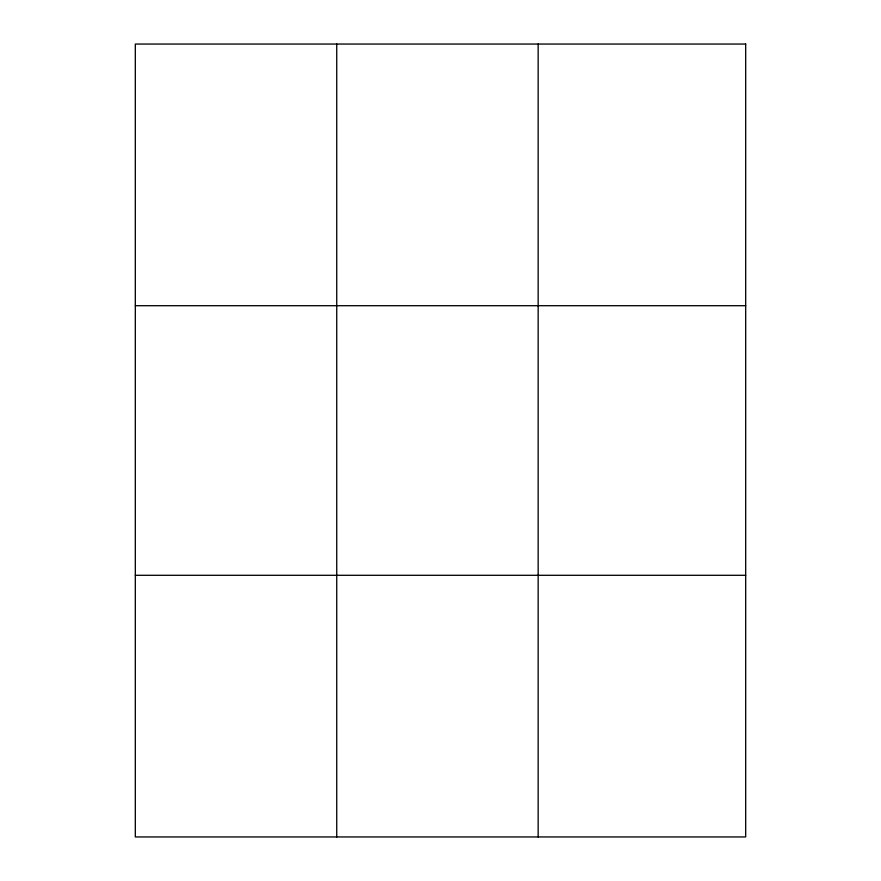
<?xml version="1.0" encoding="UTF-8"?>
<svg xmlns="http://www.w3.org/2000/svg" width="881" height="881" viewBox="0 0 881 881"><rect width="100%" height="100%" fill="white"/><g stroke="black" fill="none" stroke-linecap="round" stroke-linejoin="round"><path stroke-width="1.32" d="M336.74 44.05L336.74 836.95M538.159 44.05L538.159 836.95M135.322 305.707L745.678 305.707M135.322 575.293L745.678 575.293M745.678 44.05L745.678 836.95L135.322 836.95L135.322 44.05L745.678 44.05"/></g></svg>
